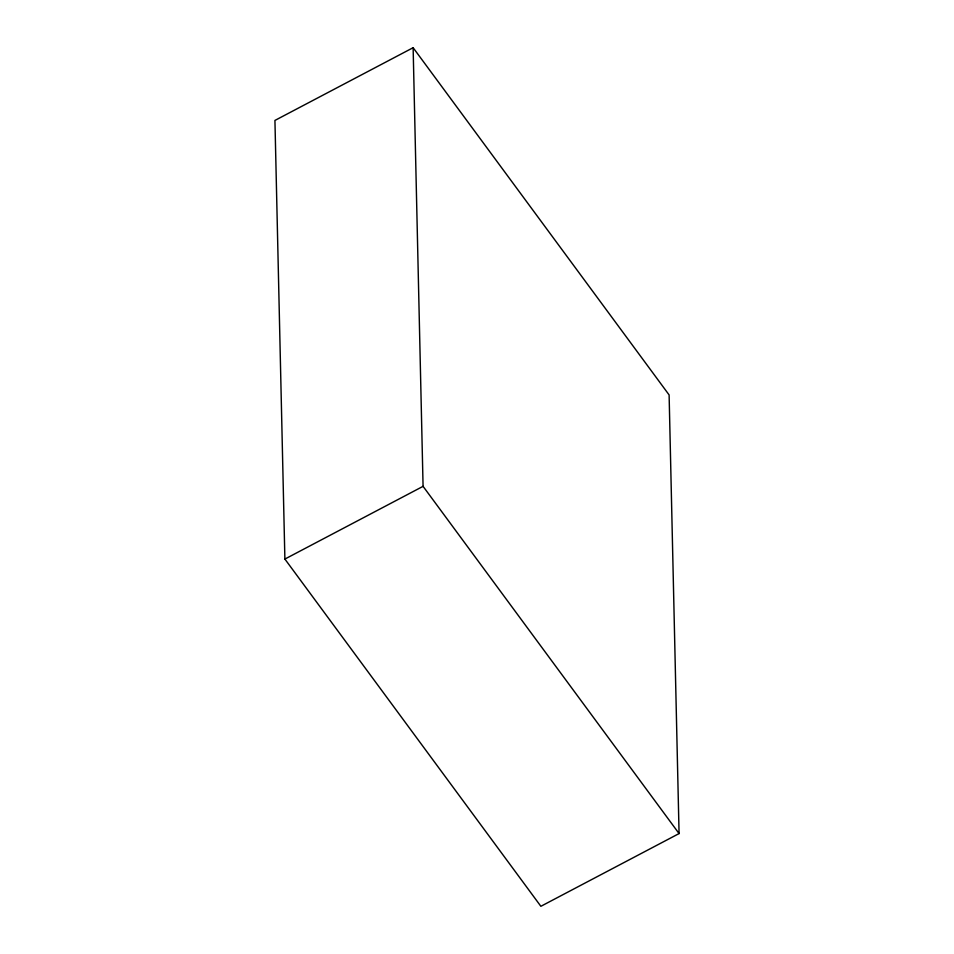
<?xml version="1.0" encoding="UTF-8"?>
<svg xmlns="http://www.w3.org/2000/svg" width="954" height="954" viewBox="0 0 954 954"><rect width="100%" height="100%" fill="white"/><g stroke="black" fill="none" stroke-linecap="round" stroke-linejoin="round"><path stroke-width="1.43" d="M413.13 47.7L274.931 120.431L284.888 559.068L540.87 906.3L679.069 833.569L669.112 394.932L413.13 47.7L423.075 486.337L679.069 833.569M284.888 559.068L423.075 486.337"/></g></svg>
